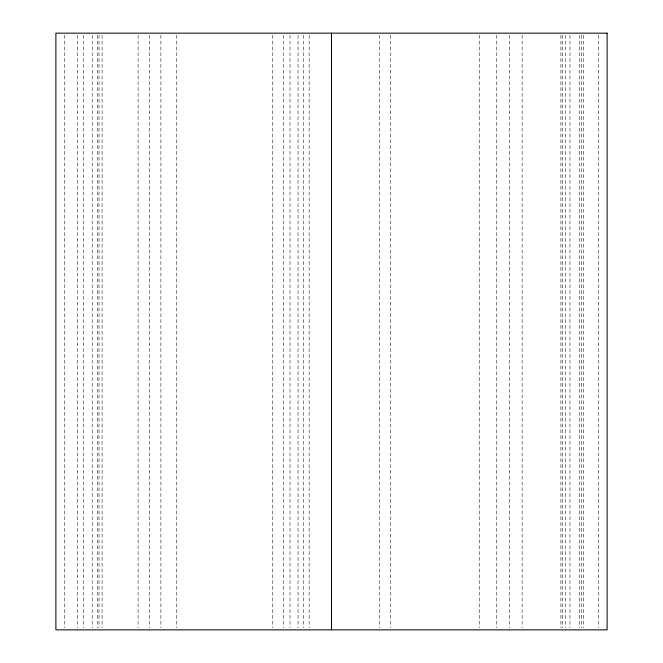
<?xml version="1.0" encoding="UTF-8"?>
<svg xmlns="http://www.w3.org/2000/svg" width="663" height="663" viewBox="0 0 663 663"><rect width="100%" height="100%" fill="white"/><g stroke="black" fill="none" stroke-linecap="round" stroke-linejoin="round"><path stroke-width="0.5" stroke-dasharray="3.31 2.49" d="M598.722 35.222L598.722 627.778M583.506 35.222L583.506 627.778M581.501 35.222L581.501 627.778M579.661 35.222L579.661 627.778M569.956 35.222L569.956 627.778M565.721 35.222L565.721 627.778M562.373 35.222L562.373 627.778M560.915 35.222L560.915 627.778M522.137 35.222L522.137 627.778M509.714 35.222L509.714 627.778M496.347 35.222L496.347 627.778M479.622 35.222L479.622 627.778M390.706 35.222L390.706 627.778M379.601 35.222L379.601 627.778M309.14 35.222L309.14 627.778M303.621 35.222L303.621 627.778M298.043 35.222L298.043 627.778M290.013 35.222L290.013 627.778M283.399 35.222L283.399 627.778M272.294 35.222L272.294 627.778M176.325 35.222L176.325 627.778M160.885 35.222L160.885 627.778M149.424 35.222L149.424 627.778M138.086 35.222L138.086 627.778M102.085 35.222L102.085 627.778M99.011 35.222L99.011 627.778M97.279 35.222L97.279 627.778M92.207 35.222L92.207 627.778M83.339 35.222L83.339 627.778M77.331 35.222L77.331 627.778M64.278 35.222L64.278 627.778"/><path stroke-width="0.99" d="M331.5 33.15L331.5 629.85M607.109 33.15L55.891 33.15L55.891 629.85L607.109 629.85L607.109 33.15"/></g></svg>
